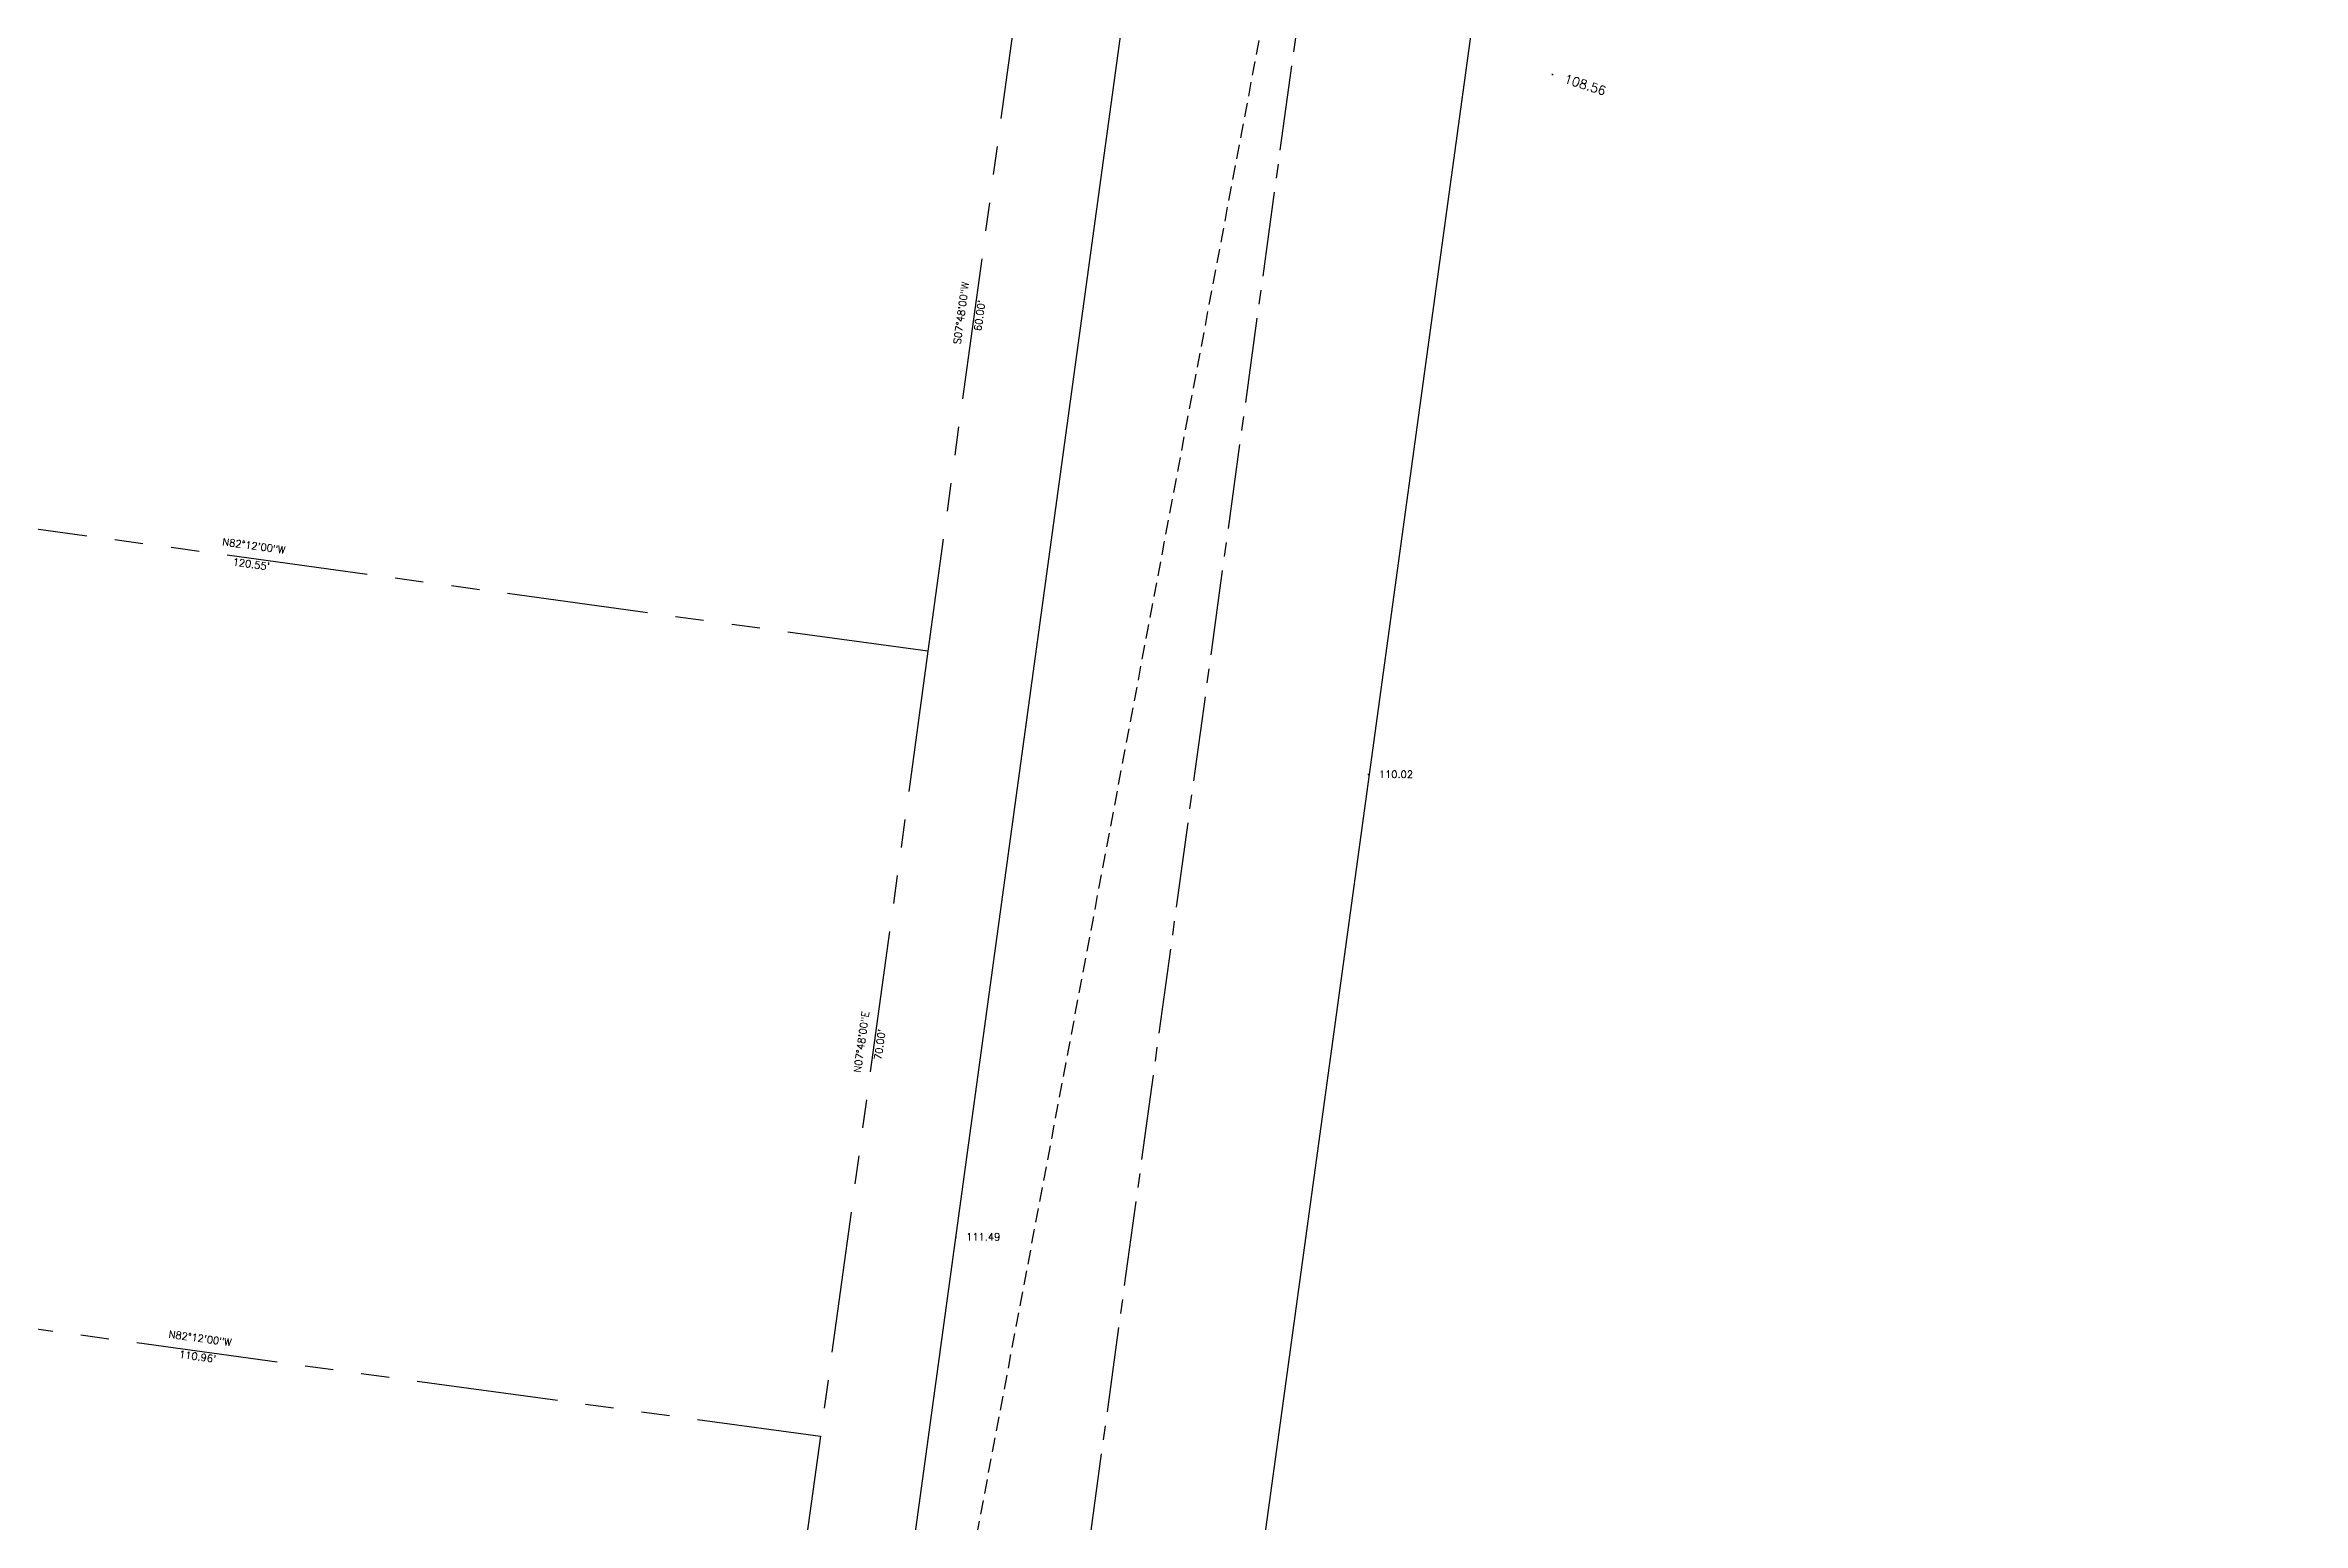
# Model space of a CAD drawing. Extents: x 3812 to 5524, y 4309 to 5867.
# Drawn here: x 5041.4 to 5240.9, y 4689.6 to 4820.2 of the extents above; entities that cross this region are included whole.
import ezdxf
from ezdxf.enums import TextEntityAlignment as Align

# ---------------------------------------------------------------- set-up
doc = ezdxf.new("R2010")
doc.units = 0
doc.header["$LTSCALE"] = 10
doc.header["$MEASUREMENT"] = 0
doc.header["$PDMODE"] = 2
doc.header["$PDSIZE"] = 0.05
for name, pattern in [('CENTER2', [1.125, 0.75, -0.125, 0.125, -0.125]), ('HIDDEN2', [0.1875, 0.125, -0.0625]), ('PHANTOM', [2.5, 1.25, -0.25, 0.25, -0.25, 0.25, -0.25])]:
    doc.linetypes.add(name, pattern=pattern)
doc.layers.get('0').update_dxf_attribs({"linetype": 'CONTINUOUS'})
for name, color, linetype in [('BNDRY-REC', 4, 'PHANTOM'), ('CENTER', 7, 'CENTER2'), ('CRBSPLT', 6, 'CONTINUOUS'), ('ELEV', 7, 'CONTINUOUS'), ('PLT_ANNO_TXT', 120, 'CONTINUOUS'), ('PNTS-FIELD5-12-16', 3, 'CONTINUOUS'), ('TIES', 7, 'HIDDEN2')]:
    doc.layers.add(name, color=color, linetype=linetype)
doc.styles.add('L80', font='simplex.shx', dxfattribs={"height": 0.8})
doc.styles.add('S6', font='SIMPLEX', dxfattribs={"height": 0.083333})

# ---------------------------------------------------------------- blocks, each defined once
blk = doc.blocks.new('POINT')
blk.add_point((0, 0))
at = {"layer": 'ELEV', "style": 'S6'}
blk.add_attdef('ELEV', (0.119, -0.04), '', height=0.0833, dxfattribs=at)

msp = doc.modelspace()

# ---------------------------------------------------------------- linework, layer by layer
at = {"layer": 'BNDRY-REC'}
for p, q in [((5127.58, 4826.07), (5119.43, 4766.63)), ((5119.43, 4766.63), (5000, 4782.99)), ((5119.43, 4766.63), (5109.93, 4697.28)), ((5000, 4712.34), (5109.93, 4697.28)), ((5109.93, 4697.28), (5099.08, 4618.02))]:
    msp.add_line(p, q, dxfattribs=at)
at = {"layer": 'CENTER'}
msp.add_line((5168.37, 4940.94), (5093.04, 4391.57), dxfattribs=at)
at = {"layer": 'CRBSPLT'}
for p, q in [((5097.94, 4540.12), (5153.17, 4943.03)), ((5108.3, 4390.08), (5183.79, 4940.54))]:
    msp.add_line(p, q, dxfattribs=at)
at = {"layer": 'TIES'}
msp.add_line((5240.92, 5308.82), (5084.09, 4478.77), dxfattribs=at)

# ---------------------------------------------------------------- block references
at = {"layer": 'CRBSPLT'}
ref = msp.add_blockref('POINT', (5158.37, 4755.75), dxfattribs=dict(at, xscale=7.68, yscale=7.68, zscale=7.68, rotation=0.00916666666666582))
ref.add_attrib('ELEV', '110.02', (5159.28, 4755.44), dxfattribs={"layer": 'ELEV', "height": 0.64, "rotation": 0.0092, "style": 'S6'})
ref = msp.add_blockref('POINT', (5121.9, 4714.89), dxfattribs=dict(at, xscale=7.68, yscale=7.68, zscale=7.68, rotation=0.00916666666666582))
ref.add_attrib('ELEV', '111.49', (5122.81, 4714.58), dxfattribs={"layer": 'ELEV', "height": 0.64, "rotation": 0.0092, "style": 'S6'})
at = {"layer": 'PNTS-FIELD5-12-16'}
ref = msp.add_blockref('POINT', (5174.62, 4817.58), dxfattribs=dict(at, xscale=9.6, yscale=9.6, zscale=9.6, rotation=342.3291666666667))
ref.add_attrib('ELEV', '108.56', (5175.59, 4816.86), dxfattribs={"layer": 'ELEV', "height": 0.8, "rotation": 342.3292, "style": 'S6'})

# ---------------------------------------------------------------- texts
at = {"layer": 'PLT_ANNO_TXT', "style": 'L80'}
for s, rotation, p in [('S07%%d48\'00"W', 82.2, (5122.69, 4796.46)), ("60.00'", 82.2, (5124.32, 4796.24)), ('N82%%d12\'00"W', 352.2, (5059.83, 4775.62)), ("120.55'", 352.2, (5059.6, 4774)), ('N07%%d48\'00"E', 82.2, (5113.87, 4732.07)), ("70.00'", 82.2, (5115.5, 4731.84)), ('N82%%d12\'00"W', 352.2, (5055.08, 4705.62)), ("110.96'", 352.2, (5054.86, 4704))]:
    msp.add_text(s, height=0.64, rotation=rotation, dxfattribs=at).set_placement(p, align=Align.CENTER)

doc.saveas('drawing.dxf')
